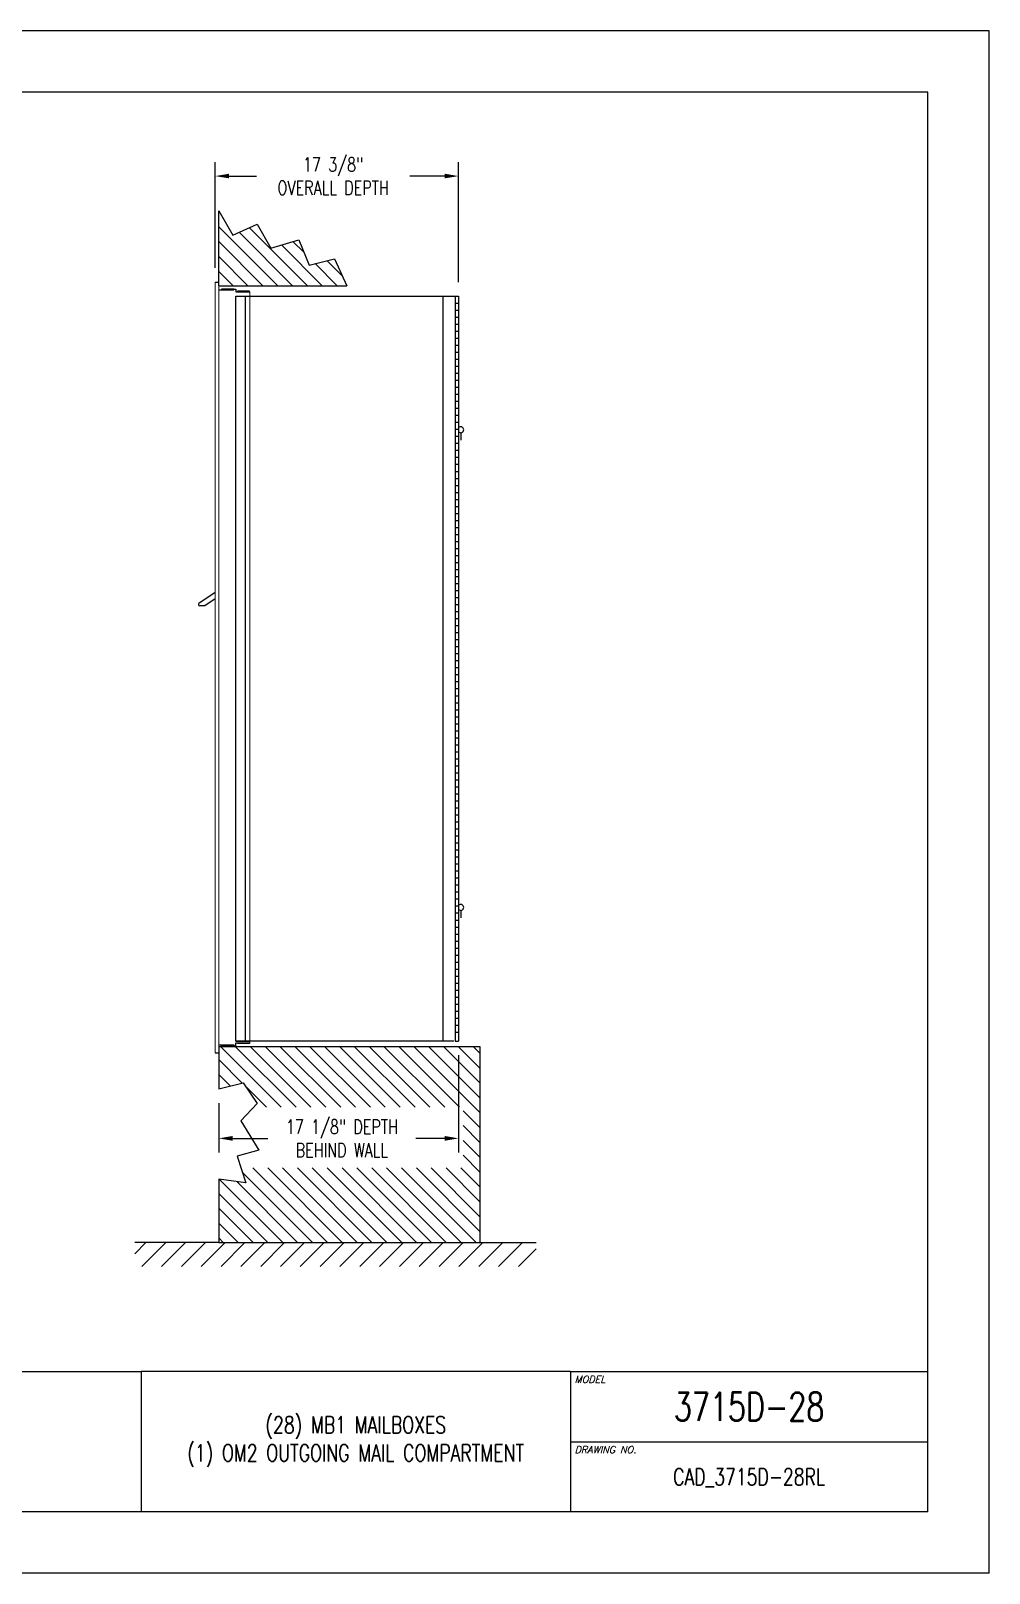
# Model space of a CAD drawing. Header units: inches. Extents: x 0 to 170, y 0 to 110.
# Drawn here: x 101.6 to 170, y 0 to 110 of the extents above; entities that cross this region are included whole.
import ezdxf
from ezdxf.enums import TextEntityAlignment as Align

# ---------------------------------------------------------------- set-up
doc = ezdxf.new("R2010")
doc.units = ezdxf.units.IN
doc.header["$MEASUREMENT"] = 0
doc.header["$PDMODE"] = 2
doc.header["$PDSIZE"] = 0.2
doc.styles.add('Simplex Italic', font='SIMPLEX.shx', dxfattribs={"oblique": 15, "height": 3})
doc.styles.get("Standard").update_dxf_attribs({"font": 'simplex.shx', "width": 0.75})
doc.dimstyles.get("Standard").update_dxf_attribs({"dimtxt": 1, "dimasz": 1, "dimexe": 1, "dimexo": 1, "dimgap": 1, "dimtad": 0, "dimtih": 1, "dimtoh": 1, "dimdec": 3, "dimzin": 0, "dimdsep": 46, "dimlunit": 5, "dimtxsty": 'Standard', "dimcen": 0, "dimadec": 0, "dimazin": 0, "dimtfac": 1, "dimtdec": 3, "dimtofl": 0, "dimtmove": 0, "dimatfit": 3, "dimfxl": 1, "dimfrac": 2, "dimtolj": 1, "dimtzin": 0, "dimarcsym": 0})
pattern_1 = [(135, (-1614.1793, -320.4679), (-0.5303301, -0.5303301), [])]

# ---------------------------------------------------------------- blocks, each defined once
blk = doc.blocks.new('*D11')
at = {"color": 0, "lineweight": -2, "transparency": 16777216}
for p, q in [((132.15, 36.95), (132.15, 30.01)), ((115.04, 33.53), (115.04, 30.01)), ((116.04, 31.01), (118.53, 31.01)), ((131.15, 31.01), (129.1, 31.01))]:
    blk.add_line(p, q, dxfattribs=at)
at = {"color": 0, "lineweight": -3, "transparency": 16777216}
for points in [[(116.04, 31.18), (116.04, 30.84), (115.04, 31.01)], [(131.15, 31.18), (131.15, 30.84), (132.15, 31.01)]]:
    blk.add_solid(points, dxfattribs=at)
at = {"layer": 'Defpoints', "color": 0, "lineweight": -3, "transparency": 16777216}
for p in [(132.15, 37.95), (115.04, 34.53), (132.15, 31.01)]:
    blk.add_point(p, dxfattribs=at)
at = {"color": 0, "lineweight": -3, "transparency": 16777216, "insert": (123.82, 31.01), "char_height": 1, "attachment_point": 5}
blk.add_mtext('\\A1;17 1/8" DEPTH\\PBEHIND WALL', dxfattribs=at)
blk = doc.blocks.new('*D12')
at = {"color": 0, "lineweight": -2, "transparency": 16777216}
for p, q in [((114.78, 93.09), (114.78, 100.64)), ((132.15, 92.08), (132.15, 100.64)), ((115.78, 99.64), (117.73, 99.64)), ((131.15, 99.64), (128.66, 99.64))]:
    blk.add_line(p, q, dxfattribs=at)
at = {"color": 0, "lineweight": -3, "transparency": 16777216}
for points in [[(115.78, 99.81), (115.78, 99.48), (114.78, 99.64)], [(131.15, 99.81), (131.15, 99.48), (132.15, 99.64)]]:
    blk.add_solid(points, dxfattribs=at)
at = {"layer": 'Defpoints', "color": 0, "lineweight": -3, "transparency": 16777216}
for p in [(132.15, 99.64), (114.78, 92.09), (132.15, 91.08)]:
    blk.add_point(p, dxfattribs=at)
at = {"color": 0, "lineweight": -3, "transparency": 16777216, "insert": (123.2, 99.64), "char_height": 1, "attachment_point": 5}
blk.add_mtext('\\A1;17 3/8"\\POVERALL DEPTH', dxfattribs=at)

msp = doc.modelspace()

# ---------------------------------------------------------------- hatches: boundary and pattern name
at = {"lineweight": -3}
h = msp.add_hatch(dxfattribs=at)
h.set_pattern_fill('ANSI31', color=256, scale=6, angle=90, style=0)
h.set_pattern_definition(pattern_1)
h.paths.add_polyline_path([(118.7516, 94.5116), (117.7898, 96.213), (116.051, 95.4363), (115.0404, 97.1746), (115.0404, 91.8237), (124.1828, 91.8237), (123.302, 93.7349), (121.4893, 93.291), (120.7494, 95.1034)])
h = msp.add_hatch(dxfattribs=at)
h.set_pattern_fill('ANSI31', color=256, scale=6, angle=90, style=0)
h.set_pattern_definition(pattern_1)
h.paths.add_polyline_path([(115.0404, 37.5737), (115.0404, 37.1167), (115.0404, 34.5332), (116.7818, 34.9677), (117.7814, 33.489), (117.5475, 33.2391), (132.4761, 33.2391), (132.4761, 28.9012), (116.6146, 28.9012), (116.9631, 27.8385), (115.0404, 28.0952), (115.0404, 23.5837), (133.6754, 23.5837), (133.6754, 37.5737)])
h = msp.add_hatch(dxfattribs=at)
h.set_pattern_fill('ANSI31', scale=8, style=0)
h.set_pattern_definition([(45, (-1447.1524, -188.4914), (-0.7071068, 0.7071068), [])])
h.paths.add_polyline_path([(109.0404, 23.5837), (109.0404, 21.8733), (137.6754, 21.8733), (137.6754, 23.5837), (131.6754, 23.5837), (115.0404, 23.5837)])

# ---------------------------------------------------------------- linework, layer by layer
at = {"color": 7}
for p, q in [((170, 110), (0, 110)), ((170, 0), (170, 110)), ((165.625, 105.625), (4.375, 105.625)), ((165.625, 4.375), (165.625, 105.625)), ((140.125, 9.375), (165.625, 9.375)), ((165.625, 4.375), (4.375, 4.375)), ((170, 0), (0, 0))]:
    msp.add_line(p, q, dxfattribs=at)
at = {"color": 7, "lineweight": -3}
for p, q in [((115.0404, 91.8237), (115.0404, 97.1746)), ((115.0404, 97.1746), (116.051, 95.4363)), ((116.051, 95.4363), (117.7898, 96.213)), ((117.7898, 96.213), (118.7516, 94.5116)), ((118.7516, 94.5116), (120.7494, 95.1034)), ((120.7494, 95.1034), (121.4893, 93.291)), ((121.4893, 93.291), (123.302, 93.7349)), ((123.302, 93.7349), (124.1828, 91.8237)), ((114.7754, 92.0867), (115.0404, 92.0867)), ((115.0404, 91.8237), (124.1828, 91.8237)), ((115.0404, 91.5187), (116.1254, 91.5187)), ((116.1054, 91.5827), (115.2454, 91.5827)), ((115.2454, 91.5827), (115.2454, 91.5187)), ((116.1054, 91.5187), (116.1054, 91.5827)), ((116.1254, 91.5867), (116.1254, 91.5187)), ((116.1254, 91.5867), (116.2454, 91.5867)), ((116.2454, 91.5867), (116.2454, 91.3747)), ((116.2454, 91.3747), (117.2454, 91.3747)), ((116.3654, 91.4387), (116.3654, 91.3747)), ((117.2254, 91.4387), (116.3654, 91.4387)), ((117.2254, 91.3747), (117.2254, 91.4387)), ((116.2454, 91.0837), (131.8004, 91.0837)), ((116.2454, 37.9487), (116.2454, 91.0837)), ((116.9454, 37.9487), (116.9454, 91.0837)), ((131.9004, 91.0837), (131.9004, 37.9487)), ((132.1504, 91.0837), (132.1504, 37.9487)), ((115.0404, 37.6847), (116.1254, 37.6847)), ((115.0404, 37.5737), (115.0404, 34.5332)), ((115.0404, 37.5737), (133.6754, 37.5737)), ((115.2454, 37.6207), (115.2454, 37.6847)), ((116.1054, 37.6207), (115.2454, 37.6207)), ((116.1054, 37.6847), (116.1054, 37.6207)), ((116.1254, 37.6167), (116.1254, 37.6847)), ((116.1254, 37.6167), (116.2454, 37.6167)), ((116.2454, 37.9487), (117.2454, 37.9487)), ((131.8004, 37.9487), (116.2454, 37.9487)), ((116.2454, 37.8287), (117.2454, 37.8287)), ((116.2454, 37.6167), (116.2454, 37.8287)), ((116.3654, 37.7647), (116.3654, 37.8287)), ((117.2254, 37.7647), (116.3654, 37.7647)), ((117.2254, 37.8287), (117.2254, 37.7647)), ((133.6754, 37.5737), (133.6754, 23.5837)), ((114.7754, 37.1167), (115.0404, 37.1167)), ((115.0404, 28.0952), (115.0404, 23.5837)), ((115.0404, 23.5837), (109.0404, 23.5837)), ((115.0404, 23.5837), (133.6754, 23.5837)), ((133.6754, 23.5837), (137.6754, 23.5837))]:
    msp.add_line(p, q, dxfattribs=at)
at = {"color": 7, "linetype": 'Continuous', "lineweight": 15}
for p, q in [((114.7754, 92.0867), (114.7754, 37.1167)), ((115.0404, 92.0867), (115.0404, 37.1167)), ((117.2454, 91.3747), (117.2454, 37.8287))]:
    msp.add_line(p, q, dxfattribs=at)
at = {"lineweight": -3}
for p, q in [((132.1504, 92.0837), (132.1504, 92.0837)), ((131.0254, 91.0837), (131.0254, 37.9487)), ((131.8004, 91.0837), (131.9004, 91.0837)), ((131.9004, 91.0837), (132.1504, 91.0837)), ((131.9004, 90.5837), (132.1504, 90.5837)), ((131.9004, 90.0837), (132.1504, 90.0837)), ((131.9004, 89.5837), (132.1504, 89.5837)), ((131.9004, 89.0837), (132.1504, 89.0837)), ((131.9004, 88.5837), (132.1504, 88.5837)), ((131.9004, 88.0837), (132.1504, 88.0837)), ((131.9004, 87.5837), (132.1504, 87.5837)), ((131.9004, 87.0837), (132.1504, 87.0837)), ((131.9004, 86.5837), (132.1504, 86.5837)), ((131.9004, 86.0837), (132.1504, 86.0837)), ((131.9004, 85.5837), (132.1504, 85.5837)), ((131.9004, 85.0837), (132.1504, 85.0837)), ((131.9004, 84.5837), (132.1504, 84.5837)), ((131.9004, 84.0837), (132.1504, 84.0837)), ((131.9004, 83.5837), (132.1504, 83.5837)), ((131.9004, 83.0837), (132.1504, 83.0837)), ((131.9004, 82.5837), (132.1504, 82.5837)), ((131.9004, 82.0837), (132.1504, 82.0837)), ((131.9004, 81.5837), (132.1504, 81.5837)), ((131.9004, 81.0837), (132.1504, 81.0837)), ((131.9004, 80.5837), (132.1504, 80.5837)), ((132.3104, 81.3412), (132.3104, 80.8112)), ((131.9004, 80.0837), (132.1504, 80.0837)), ((131.9004, 79.5837), (132.1504, 79.5837)), ((131.9004, 79.0837), (132.1504, 79.0837)), ((131.9004, 78.5837), (132.1504, 78.5837)), ((131.9004, 78.0837), (132.1504, 78.0837)), ((131.9004, 77.5837), (132.1504, 77.5837)), ((131.9004, 77.0837), (132.1504, 77.0837)), ((131.9004, 76.5837), (132.1504, 76.5837)), ((131.9004, 76.0837), (132.1504, 76.0837)), ((131.9004, 75.5837), (132.1504, 75.5837)), ((131.9004, 75.0837), (132.1504, 75.0837)), ((131.9004, 74.5837), (132.1504, 74.5837)), ((131.9004, 74.0837), (132.1504, 74.0837)), ((131.9004, 73.5837), (132.1504, 73.5837)), ((131.9004, 73.0837), (132.1504, 73.0837)), ((131.9004, 72.5837), (132.1504, 72.5837)), ((131.9004, 72.0837), (132.1504, 72.0837)), ((131.9004, 71.5837), (132.1504, 71.5837)), ((131.9004, 71.0837), (132.1504, 71.0837)), ((131.9004, 70.5837), (132.1504, 70.5837)), ((114.7754, 69.9337), (113.6275, 69.1583)), ((114.7754, 69.4812), (114.0538, 68.9937)), ((131.9004, 70.0837), (132.1504, 70.0837)), ((131.9004, 69.5837), (132.1504, 69.5837)), ((114.0538, 68.9937), (113.6779, 68.9937)), ((131.9004, 69.0837), (132.1504, 69.0837)), ((131.9004, 68.5837), (132.1504, 68.5837)), ((131.9004, 68.0837), (132.1504, 68.0837)), ((131.9004, 67.5837), (132.1504, 67.5837)), ((131.9004, 67.0837), (132.1504, 67.0837)), ((131.9004, 66.5837), (132.1504, 66.5837)), ((131.9004, 66.0837), (132.1504, 66.0837)), ((131.9004, 65.5837), (132.1504, 65.5837)), ((131.9004, 65.0837), (132.1504, 65.0837)), ((131.9004, 64.5837), (132.1504, 64.5837)), ((131.9004, 64.0837), (132.1504, 64.0837)), ((131.9004, 63.5837), (132.1504, 63.5837)), ((131.9004, 63.0837), (132.1504, 63.0837)), ((131.9004, 62.5837), (132.1504, 62.5837)), ((131.9004, 62.0837), (132.1504, 62.0837)), ((131.9004, 61.5837), (132.1504, 61.5837)), ((131.9004, 61.0837), (132.1504, 61.0837)), ((131.9004, 60.5837), (132.1504, 60.5837)), ((131.9004, 60.0837), (132.1504, 60.0837)), ((131.9004, 59.5837), (132.1504, 59.5837)), ((131.9004, 59.0837), (132.1504, 59.0837)), ((131.9004, 58.5837), (132.1504, 58.5837)), ((131.9004, 58.0837), (132.1504, 58.0837)), ((131.9004, 57.5837), (132.1504, 57.5837)), ((131.9004, 57.0837), (132.1504, 57.0837)), ((131.9004, 56.5837), (132.1504, 56.5837)), ((131.9004, 56.0837), (132.1504, 56.0837)), ((131.9004, 55.5837), (132.1504, 55.5837)), ((131.9004, 55.0837), (132.1504, 55.0837)), ((131.9004, 54.5837), (132.1504, 54.5837)), ((131.9004, 54.0837), (132.1504, 54.0837)), ((131.9004, 53.5837), (132.1504, 53.5837)), ((131.9004, 53.0837), (132.1504, 53.0837)), ((131.9004, 52.5837), (132.1504, 52.5837)), ((131.9004, 52.0837), (132.1504, 52.0837)), ((131.9004, 51.5837), (132.1504, 51.5837)), ((131.9004, 51.0837), (132.1504, 51.0837)), ((131.9004, 50.5837), (132.1504, 50.5837)), ((131.9004, 50.0837), (132.1504, 50.0837)), ((131.9004, 49.5837), (132.1504, 49.5837)), ((131.9004, 49.0837), (132.1504, 49.0837)), ((131.9004, 48.5837), (132.1504, 48.5837)), ((131.9004, 48.0837), (132.1504, 48.0837)), ((131.9004, 47.5837), (132.1504, 47.5837)), ((131.9004, 47.0837), (132.1504, 47.0837)), ((131.9004, 46.5837), (132.1504, 46.5837)), ((132.3104, 47.2712), (132.3104, 46.7412)), ((131.9004, 46.0837), (132.1504, 46.0837)), ((131.9004, 45.5837), (132.1504, 45.5837)), ((131.9004, 45.0837), (132.1504, 45.0837)), ((131.9004, 44.5837), (132.1504, 44.5837)), ((131.9004, 44.0837), (132.1504, 44.0837)), ((131.9004, 43.5837), (132.1504, 43.5837)), ((131.9004, 43.0837), (132.1504, 43.0837)), ((131.9004, 42.5837), (132.1504, 42.5837)), ((131.9004, 42.0837), (132.1504, 42.0837)), ((131.9004, 41.5837), (132.1504, 41.5837)), ((131.9004, 41.0837), (132.1504, 41.0837)), ((131.9004, 40.5837), (132.1504, 40.5837)), ((131.9004, 40.0837), (132.1504, 40.0837)), ((131.9004, 39.5837), (132.1504, 39.5837)), ((131.9004, 39.0837), (132.1504, 39.0837)), ((131.9004, 38.5837), (132.1504, 38.5837)), ((131.9004, 37.9487), (132.1504, 37.9487)), ((115.0404, 34.5332), (116.7818, 34.9677)), ((116.7818, 34.9677), (117.7814, 33.489)), ((117.7814, 33.489), (116.6219, 32.2501)), ((116.6219, 32.2501), (117.9013, 30.172)), ((117.9013, 30.172), (116.342, 29.7324)), ((116.342, 29.7324), (116.9631, 27.8385)), ((116.9631, 27.8385), (115.0404, 28.0952)), ((63.5, 14.375), (109.5, 14.375)), ((109.5, 14.375), (109.5, 4.375)), ((140.125, 14.375), (109.5, 14.375)), ((140.125, 14.375), (140.125, 4.375)), ((140.125, 14.375), (165.625, 14.375))]:
    msp.add_line(p, q, dxfattribs=at)
for centre, radius, start, end in [((132.3104, 81.5512), 0.21, 220.367594, 139.632406), ((113.6779, 69.0837), 0.09, 124.040027, 270), ((132.3104, 47.4812), 0.21, 220.367594, 139.632406)]:
    msp.add_arc(centre, radius, start, end, dxfattribs=at)

# ---------------------------------------------------------------- texts
at = {"color": 7, "style": 'Simplex Italic', "oblique": 15}
for s, p in [('MODEL', (140.425, 14.075)), ('DRAWING NO.', (140.425, 9.065))]:
    msp.add_text(s, height=0.5, dxfattribs=at).set_placement(p, align=Align.TOP_LEFT)
at = {"color": 7, "width": 0.75}
msp.add_text('CAD_3715D-28RL', height=1.2, dxfattribs=at).set_placement((152.875, 6.875), align=Align.MIDDLE_CENTER)
at = {"color": 7, "lineweight": -3, "insert": (152.875, 12.875), "char_height": 2, "width": 15.53206, "attachment_point": 2}
msp.add_mtext('3715D-28', dxfattribs=at)
at = {"lineweight": -3, "insert": (124.8125, 9.375), "char_height": 1.2, "width": 32.585839, "attachment_point": 5}
msp.add_mtext('(28) MB1 MAILBOXES\\P(1) OM2 OUTGOING MAIL COMPARTMENT                                                 ', dxfattribs=at)

# ---------------------------------------------------------------- dimensions: what is measured, and where the dimension line sits
at = {"lineweight": -3}
dim = msp.add_linear_dim(base=(132.1504, 99.6435), p1=(114.7754, 92.0867), p2=(132.1504, 91.0837), text='<>\\POVERALL DEPTH', dimstyle='Standard', override={"dimpost": '"'}, dxfattribs=at)
dim.commit()
dim.dimension.update_dxf_attribs({"geometry": '*D12', "text_midpoint": (123.1992, 99.6435), "dimtype": 160})
at = {"color": 7, "lineweight": -3}
dim = msp.add_linear_dim(base=(132.1504, 31.0112), p1=(115.0404, 34.5332), p2=(132.1504, 37.9487), text='<> DEPTH\\PBEHIND WALL', dimstyle='Standard', override={"dimpost": '"'}, dxfattribs=at)
dim.commit()
dim.dimension.update_dxf_attribs({"geometry": '*D11', "text_midpoint": (123.8186, 31.0112), "dimtype": 160})

doc.saveas('drawing.dxf')
